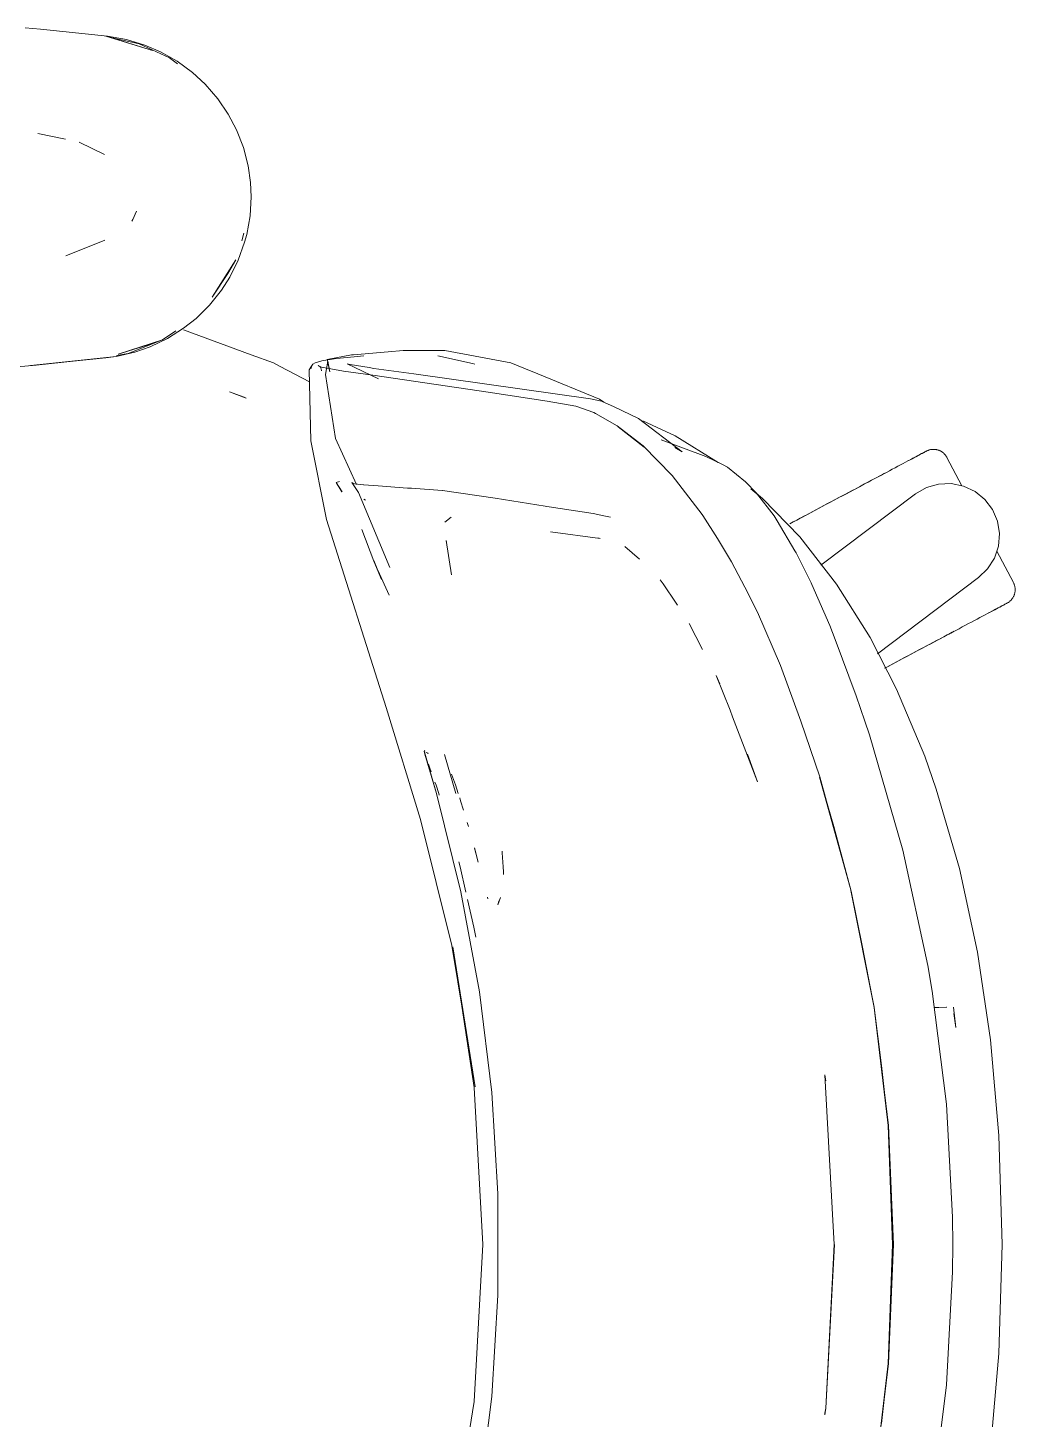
# Model space of a CAD drawing. Header units: millimetres. Extents: x 155927 to 326028, y -36033 to 97293.
# Drawn here: x 160476.9 to 160740.9, y 33145.1 to 33516.9 of the extents above; entities that cross this region are included whole.
import ezdxf

# ---------------------------------------------------------------- set-up
doc = ezdxf.new("R2010")
doc.units = ezdxf.units.MM
doc.header["$MEASUREMENT"] = 0
doc.layers.add('G-IMPT', color=8, linetype='CONTINUOUS', lineweight=9)
doc.layers.add('I-FURN', color=8, linetype='CONTINUOUS', lineweight=9)

msp = doc.modelspace()

# ---------------------------------------------------------------- linework, layer by layer
at = {"layer": 'G-IMPT'}
for p, q in [((160476.17, 33516.94), (160480.3, 33516.59)), ((160480.3, 33516.59), (160498.22, 33514.68)), ((160497.71, 33514.68), (160510.17, 33510.85)), ((160497.71, 33514.68), (160501.03, 33513.77)), ((160498.22, 33514.68), (160503.27, 33513.79)), ((160506.68, 33512.64), (160498.28, 33514.56)), ((160510.17, 33510.85), (160501.03, 33513.77)), ((160508.13, 33512.32), (160503.27, 33513.79)), ((160506.68, 33512.64), (160514.74, 33508.9)), ((160512.37, 33510.51), (160508.13, 33512.32)), ((160512.37, 33510.51), (160516.81, 33508)), ((160516.85, 33507.31), (160514.74, 33508.9)), ((160520.89, 33505), (160516.81, 33508)), ((160520.89, 33505), (160524.33, 33501.84)), ((160527.65, 33498), (160524.33, 33501.84)), ((160530.48, 33493.84), (160527.65, 33498)), ((160530.48, 33493.84), (160532.67, 33489.67)), ((160532.67, 33489.67), (160534.51, 33484.96)), ((160479.51, 33488.72), (160486.94, 33487.14)), ((160497.34, 33483.11), (160490.56, 33486.38)), ((160535.77, 33480.09), (160534.51, 33484.96)), ((160535.77, 33480.09), (160536.42, 33475.58)), ((160536.59, 33471.73), (160536.42, 33475.58)), ((160536.59, 33471.73), (160536.29, 33466.69)), ((160505.97, 33467.91), (160504.96, 33465.68)), ((160536.29, 33466.69), (160535.41, 33461.74)), ((160504.96, 33465.68), (160504.66, 33465.23)), ((160487.01, 33456.01), (160497.43, 33460.16)), ((160533.14, 33454.84), (160534.85, 33459.62)), ((160534.05, 33460.05), (160534.67, 33462.08)), ((160535.41, 33461.74), (160534.85, 33459.62)), ((160532.49, 33454.94), (160526.17, 33444.99)), ((160532.49, 33454.94), (160530.33, 33451.26)), ((160533.14, 33454.84), (160530.9, 33450.33)), ((160530.33, 33451.26), (160526.17, 33444.99)), ((160530.9, 33450.33), (160528.63, 33446.79)), ((160525.44, 33442.81), (160528.63, 33446.79)), ((160525.44, 33442.81), (160521.84, 33439.26)), ((160521.84, 33439.26), (160518.53, 33436.64)), ((160512.88, 33433.52), (160501.03, 33429.7)), ((160503.66, 33429.91), (160512.88, 33433.52)), ((160514.2, 33433.91), (160509.62, 33431.72)), ((160512.88, 33433.52), (160510.17, 33432.61)), ((160512.88, 33433.52), (160516.46, 33435.94)), ((160514.2, 33433.91), (160518.53, 33436.64)), ((160518.53, 33436.19), (160536.57, 33429.58)), ((160500.53, 33429.12), (160505.49, 33430.27)), ((160500.6, 33429.33), (160503.66, 33429.91)), ((160510.17, 33432.61), (160501.03, 33429.7)), ((160509.62, 33431.72), (160505.49, 33430.27)), ((160536.57, 33429.58), (160542.54, 33427.39)), ((160563.46, 33429.52), (160559.21, 33428.7)), ((160563.93, 33429.56), (160563.46, 33429.52)), ((160563.93, 33429.56), (160573.26, 33430.36)), ((160573.26, 33430.36), (160577.21, 33430.7)), ((160581.38, 33430.7), (160577.21, 33430.7)), ((160588.35, 33430.68), (160581.38, 33430.7)), ((160588.35, 33430.68), (160606.05, 33427.44)), ((160479.09, 33426.76), (160467.69, 33425.78)), ((160500.53, 33429.12), (160477.57, 33426.66)), ((160477.57, 33426.66), (160497.71, 33428.78)), ((160500.53, 33429.12), (160479.09, 33426.76)), ((160500.53, 33429.12), (160497.71, 33428.78)), ((160544.3, 33426.46), (160542.54, 33427.39)), ((160552.21, 33422.32), (160544.3, 33426.46)), ((160552.14, 33425.51), (160552.75, 33426.54)), ((160552.62, 33425.92), (160552.75, 33426.54)), ((160552.62, 33425.92), (160552.73, 33426.47)), ((160552.75, 33426.54), (160552.73, 33426.47)), ((160553.12, 33427.04), (160552.75, 33426.54)), ((160553.66, 33427.36), (160553.12, 33427.04)), ((160553.66, 33427.36), (160555.52, 33427.91)), ((160555.01, 33426.32), (160554.51, 33426.71)), ((160555.61, 33426.15), (160554.51, 33426.71)), ((160555.61, 33426.15), (160554.99, 33426.32)), ((160554.99, 33426.32), (160561.26, 33425.21)), ((160555.01, 33426.32), (160555.33, 33425.78)), ((160555.41, 33425.28), (160555.33, 33425.78)), ((160558.8, 33428.45), (160555.52, 33427.91)), ((160557.13, 33427.85), (160556.44, 33424.27)), ((160559.21, 33428.7), (160556.89, 33428.26)), ((160557.62, 33424.98), (160556.89, 33428.26)), ((160557.62, 33424.98), (160557.13, 33427.85)), ((160558.8, 33428.45), (160559.42, 33428.52)), ((160559.42, 33428.52), (160564.1, 33429.04)), ((160562.23, 33427.12), (160570.63, 33423.13)), ((160562.23, 33427.12), (160563.09, 33426.98)), ((160568.11, 33426.15), (160563.09, 33426.98)), ((160564.1, 33429.04), (160566.69, 33429.25)), ((160568.11, 33426.15), (160569.41, 33425.93)), ((160580.07, 33424.49), (160569.41, 33425.93)), ((160586.49, 33429.27), (160595.79, 33427.22)), ((160595.79, 33427.22), (160596.37, 33427.07)), ((160606.05, 33427.44), (160609.91, 33425.84)), ((160613.27, 33424.45), (160609.91, 33425.84)), ((160552.53, 33406.52), (160552.14, 33425.51)), ((160559.16, 33407.22), (160556.44, 33424.27)), ((160561.26, 33425.21), (160569.11, 33424.1)), ((160569.11, 33424.1), (160599.98, 33419.55)), ((160580.07, 33424.49), (160627.29, 33417.82)), ((160629.72, 33417.66), (160613.27, 33424.45)), ((160535.27, 33417.98), (160530.8, 33419.62)), ((160530.8, 33419.62), (160534.68, 33418.24)), ((160535.27, 33417.98), (160534.68, 33418.24)), ((160599.98, 33419.55), (160615.75, 33417.15)), ((160623.42, 33415.85), (160615.75, 33417.15)), ((160623.42, 33415.85), (160628.21, 33414.1)), ((160627.29, 33417.82), (160630.28, 33417.17)), ((160630.89, 33416.89), (160629.72, 33417.66)), ((160633.65, 33415.6), (160630.28, 33417.17)), ((160633.65, 33415.6), (160640.17, 33412.56)), ((160628.63, 33413.89), (160628.21, 33414.1)), ((160634.47, 33410.6), (160628.63, 33413.89)), ((160651.87, 33403.62), (160640.17, 33412.56)), ((160641.35, 33411.89), (160649.98, 33407.91)), ((160559.16, 33407.22), (160564.77, 33394.87)), ((160634.47, 33410.6), (160641.43, 33405.18)), ((160641.64, 33404.88), (160634.69, 33410.27)), ((160634.69, 33410.27), (160638.07, 33407.68)), ((160641.64, 33404.88), (160638.07, 33407.68)), ((160649.98, 33407.91), (160661.43, 33400.79)), ((160552.53, 33406.52), (160556.72, 33385.57)), ((160649.17, 33397.28), (160641.43, 33405.18)), ((160646.22, 33406.85), (160658.12, 33402.35)), ((160651.87, 33403.62), (160649.84, 33404.78)), ((160660.35, 33401.27), (160658.12, 33402.35)), ((160662.79, 33400.1), (160660.35, 33401.27)), ((160663.92, 33399.48), (160662.79, 33400.1)), ((160649.17, 33397.28), (160657.19, 33386.84)), ((160663.92, 33399.48), (160668.79, 33395.62)), ((160559.3, 33395.4), (160559.36, 33395.42)), ((160559.3, 33395.4), (160560.89, 33392.93)), ((160560.23, 33395.69), (160559.36, 33395.42)), ((160560.89, 33392.93), (160559.36, 33395.42)), ((160559.36, 33395.42), (160560.85, 33392.95)), ((160564.22, 33395.1), (160563.5, 33395.39)), ((160563.5, 33395.39), (160565.26, 33392.72)), ((160564.22, 33395.1), (160564.24, 33395.1)), ((160566.62, 33394.8), (160564.24, 33395.1)), ((160565.26, 33392.72), (160573.7, 33372.74)), ((160566.62, 33394.8), (160566.7, 33394.8)), ((160570.57, 33394.5), (160566.7, 33394.8)), ((160578.43, 33393.94), (160570.57, 33394.5)), ((160579.42, 33393.87), (160578.43, 33393.94)), ((160587.66, 33393.25), (160579.42, 33393.87)), ((160587.66, 33393.25), (160587.74, 33393.24)), ((160601.81, 33391.21), (160587.74, 33393.24)), ((160668.79, 33395.62), (160671.68, 33392.6)), ((160673.35, 33391.18), (160670.18, 33393.77)), ((160671.68, 33392.6), (160676.4, 33386.47)), ((160566.71, 33391), (160567.15, 33390.73)), ((160601.81, 33391.21), (160615.17, 33389.09)), ((160615.17, 33389.09), (160615.68, 33389.01)), ((160616.29, 33388.92), (160615.68, 33389.01)), ((160616.29, 33388.92), (160628.01, 33387.11)), ((160673.35, 33391.18), (160683.31, 33380.88)), ((160572.71, 33335.33), (160556.72, 33385.57)), ((160588.4, 33384.86), (160590.04, 33386.14)), ((160628.01, 33387.11), (160628.48, 33387.04)), ((160630.46, 33386.62), (160628.48, 33387.04)), ((160632.63, 33386.16), (160630.46, 33386.62)), ((160657.36, 33386.59), (160657.19, 33386.84)), ((160661.24, 33380.49), (160657.36, 33386.59)), ((160676.4, 33386.47), (160677.26, 33385.18)), ((160681.99, 33377.18), (160677.26, 33385.18)), ((160569.4, 33374.38), (160566.15, 33382.85)), ((160616.59, 33382.24), (160629.94, 33380.46)), ((160588.75, 33379.91), (160590.15, 33370.75)), ((160588.75, 33379.91), (160588.8, 33379.56)), ((160629.94, 33380.46), (160629.47, 33380.6)), ((160640.44, 33374.96), (160636.53, 33378.3)), ((160661.24, 33380.49), (160665.01, 33374.26)), ((160693.12, 33368.28), (160683.31, 33380.88)), ((160571.42, 33369.48), (160569.39, 33374.59)), ((160569.39, 33374.59), (160571.42, 33369.47)), ((160569.4, 33374.38), (160571.42, 33369.48)), ((160668.58, 33367.47), (160665.01, 33374.26)), ((160682.3, 33376.58), (160681.99, 33377.18)), ((160682.3, 33376.58), (160686.3, 33368.57)), ((160570.42, 33372), (160573.47, 33365.29)), ((160646.71, 33368.33), (160645.96, 33369.43)), ((160646.71, 33368.33), (160650.21, 33363.19)), ((160668.58, 33367.47), (160671.97, 33360.74)), ((160686.52, 33368.13), (160686.3, 33368.57)), ((160686.52, 33368.13), (160691.29, 33357.17)), ((160702.09, 33353.99), (160693.12, 33368.28)), ((160650.21, 33363.19), (160650.6, 33362.62)), ((160678.14, 33346.52), (160671.97, 33360.74)), ((160653.74, 33357.72), (160657.28, 33350.75)), ((160691.29, 33357.17), (160692.77, 33353.49)), ((160698.37, 33338.42), (160692.77, 33353.49)), ((160709.18, 33340.21), (160702.09, 33353.99)), ((160664.64, 33334.56), (160660.91, 33343.88)), ((160660.91, 33343.88), (160661.91, 33341.64)), ((160683.6, 33331.64), (160678.14, 33346.52)), ((160716.7, 33322.24), (160709.18, 33340.21)), ((160698.37, 33338.42), (160700.71, 33331.59)), ((160581.89, 33305.35), (160572.71, 33335.33)), ((160665.3, 33332.83), (160664.64, 33334.56)), ((160672.01, 33315.38), (160665.3, 33332.83)), ((160683.6, 33331.64), (160688.61, 33316.72)), ((160701.91, 33327.99), (160700.71, 33331.59)), ((160701.91, 33327.99), (160710.85, 33297.16)), ((160582.85, 33323.52), (160582.99, 33323.77)), ((160586.12, 33312.3), (160582.85, 33323.52)), ((160586.12, 33312.3), (160583.01, 33323.12)), ((160583.06, 33322.83), (160583.01, 33323.12)), ((160586.12, 33312.3), (160583.06, 33322.83)), ((160583.94, 33322.98), (160583.33, 33323.37)), ((160583.94, 33322.98), (160583.73, 33323.13)), ((160591.32, 33312.3), (160588.28, 33322.73)), ((160672.01, 33315.38), (160669.29, 33322.81)), ((160716.7, 33322.24), (160719.77, 33313.5)), ((160584.4, 33319.05), (160584, 33320.12)), ((160584.74, 33318.08), (160584.4, 33319.05)), ((160585.73, 33315.33), (160586.02, 33314.53)), ((160586.75, 33312.3), (160586.02, 33314.53)), ((160590.19, 33317.48), (160590.95, 33315.32)), ((160591.21, 33314.6), (160590.95, 33315.32)), ((160591.21, 33314.6), (160591.98, 33312.29)), ((160692.34, 33303.47), (160688.57, 33316.63)), ((160696.99, 33286.22), (160688.57, 33316.63)), ((160696.99, 33286.22), (160688.61, 33316.72)), ((160592.67, 33285.98), (160586.12, 33312.3)), ((160586.75, 33312.3), (160586.9, 33311.84)), ((160592.36, 33311.16), (160592.6, 33310.38)), ((160592.6, 33310.38), (160593.39, 33307.89)), ((160719.77, 33313.5), (160725.95, 33292.26)), ((160581.89, 33305.35), (160590.21, 33271.67)), ((160594.38, 33304.59), (160594.71, 33303.47)), ((160692.34, 33303.47), (160696.99, 33286.22)), ((160596.29, 33297.8), (160597.29, 33293.94)), ((160596.29, 33297.8), (160596.68, 33296.27)), ((160603.71, 33296.45), (160603.68, 33296.93)), ((160603.99, 33292.74), (160603.71, 33296.45)), ((160717.52, 33266.37), (160710.85, 33297.16)), ((160592.44, 33292.72), (160592.1, 33294)), ((160593.99, 33285.97), (160592.44, 33292.72)), ((160603.99, 33292.74), (160604.09, 33291.37)), ((160725.95, 33292.26), (160730.76, 33269.9)), ((160604.09, 33290.67), (160604.09, 33291.37)), ((160592.67, 33285.98), (160597.6, 33259.32)), ((160599.89, 33284.18), (160599.75, 33284.59)), ((160602.56, 33282.58), (160603.24, 33284.53)), ((160703.17, 33255.1), (160696.95, 33286.34)), ((160696.95, 33286.34), (160703.16, 33255.17)), ((160696.99, 33286.22), (160700.07, 33271.2)), ((160596.15, 33276.57), (160594.44, 33283.99)), ((160602.56, 33282.58), (160602.77, 33283.63)), ((160596.62, 33273.94), (160596.15, 33276.57)), ((160590.21, 33271.67), (160596.46, 33233.93)), ((160596.2, 33233.75), (160590.47, 33271.29)), ((160596.46, 33233.93), (160590.47, 33271.29)), ((160703.17, 33255.1), (160700.07, 33271.2)), ((160734.25, 33246.48), (160730.76, 33269.9)), ((160718.7, 33259.45), (160717.52, 33266.37)), ((160597.6, 33259.32), (160600.9, 33232.4)), ((160722.52, 33229.28), (160718.7, 33259.45)), ((160706.99, 33223.58), (160703.16, 33255.17)), ((160705.11, 33239.62), (160703.17, 33255.1)), ((160706.95, 33223.54), (160703.17, 33255.1)), ((160719.25, 33255.09), (160720.5, 33255.14)), ((160722.59, 33255.21), (160720.5, 33255.14)), ((160722.59, 33255.21), (160722.48, 33255.21)), ((160724.35, 33255.18), (160725, 33249.77)), ((160724.43, 33253.53), (160725, 33249.77)), ((160736.51, 33220.91), (160734.25, 33246.48)), ((160689.95, 33237.04), (160689.99, 33236.8)), ((160690.23, 33235.49), (160689.99, 33236.8)), ((160692.5, 33191.77), (160690, 33237.11)), ((160690, 33237.11), (160690.23, 33235.49)), ((160705.11, 33239.62), (160706.95, 33223.54)), ((160596.2, 33233.75), (160598.56, 33191.77)), ((160602.55, 33205.33), (160600.9, 33232.4)), ((160724.13, 33199.08), (160722.52, 33229.28)), ((160706.95, 33223.54), (160707.63, 33208.65)), ((160706.95, 33223.54), (160708.09, 33191.77)), ((160708.32, 33191.77), (160706.99, 33223.58)), ((160737.36, 33191.77), (160736.51, 33220.91)), ((160707.63, 33208.65), (160708.09, 33191.77)), ((160602.55, 33178.21), (160602.55, 33205.33)), ((160724.13, 33199.08), (160724.23, 33191.77)), ((160596.2, 33149.78), (160598.56, 33191.77)), ((160692.55, 33191.77), (160690.23, 33148.04)), ((160692.5, 33191.77), (160690.23, 33148.04)), ((160706.95, 33159.99), (160708.09, 33191.77)), ((160706.99, 33159.95), (160708.32, 33191.77)), ((160707.63, 33174.88), (160708.09, 33191.77)), ((160724.13, 33184.45), (160724.23, 33191.77)), ((160736.51, 33162.62), (160737.36, 33191.77)), ((160724.13, 33184.45), (160722.52, 33154.25)), ((160602.55, 33178.21), (160600.9, 33151.13)), ((160707.63, 33174.88), (160706.95, 33159.99)), ((160734.25, 33137.05), (160736.51, 33162.62)), ((160706.99, 33159.95), (160703.16, 33128.36)), ((160706.95, 33159.99), (160703.17, 33128.44)), ((160706.95, 33159.99), (160705.11, 33143.91)), ((160722.52, 33154.25), (160718.7, 33124.08)), ((160597.6, 33124.22), (160600.9, 33151.13)), ((160590.21, 33111.86), (160596.2, 33149.78)), ((160689.95, 33146.49), (160689.99, 33146.73)), ((160690.23, 33148.04), (160689.96, 33146.26)), ((160690.23, 33148.04), (160689.99, 33146.73))]:
    msp.add_line(p, q, dxfattribs=at)
at = {"layer": 'I-FURN'}
for p, q in [((160716.16, 33403.29), (160715.86, 33403.13)), ((160716, 33403.21), (160716.28, 33403.36)), ((160716.42, 33403.43), (160716.16, 33403.29)), ((160716.28, 33403.36), (160716.52, 33403.48)), ((160716.64, 33403.54), (160716.42, 33403.43)), ((160716.52, 33403.48), (160716.72, 33403.59)), ((160716.82, 33403.64), (160716.64, 33403.54)), ((160716.72, 33403.59), (160716.88, 33403.68)), ((160716.96, 33403.72), (160716.82, 33403.64)), ((160716.88, 33403.68), (160717.01, 33403.74)), ((160717.06, 33403.77), (160716.96, 33403.72)), ((160717.01, 33403.74), (160717.09, 33403.79)), ((160717.12, 33403.8), (160717.06, 33403.77)), ((160717.09, 33403.79), (160717.13, 33403.81)), ((160717.14, 33403.81), (160717.12, 33403.8)), ((160717.13, 33403.81), (160717.14, 33403.81)), ((160717.14, 33403.81), (160717.28, 33403.88)), ((160717.28, 33403.88), (160717.43, 33403.95)), ((160717.43, 33403.95), (160717.58, 33404.01)), ((160717.58, 33404.01), (160717.73, 33404.07)), ((160717.73, 33404.07), (160717.88, 33404.12)), ((160717.88, 33404.12), (160718.04, 33404.16)), ((160718.04, 33404.16), (160718.19, 33404.2)), ((160718.19, 33404.2), (160718.35, 33404.23)), ((160718.35, 33404.23), (160718.51, 33404.25)), ((160718.51, 33404.25), (160718.67, 33404.27)), ((160718.67, 33404.27), (160718.83, 33404.28)), ((160718.83, 33404.28), (160718.99, 33404.28)), ((160718.99, 33404.28), (160719.15, 33404.28)), ((160719.15, 33404.28), (160719.32, 33404.27)), ((160719.32, 33404.27), (160719.48, 33404.26)), ((160719.48, 33404.26), (160719.64, 33404.24)), ((160719.64, 33404.24), (160719.79, 33404.21)), ((160719.79, 33404.21), (160719.95, 33404.18)), ((160719.95, 33404.18), (160720.11, 33404.14)), ((160720.11, 33404.14), (160720.26, 33404.09)), ((160720.26, 33404.09), (160720.42, 33404.04)), ((160720.42, 33404.04), (160720.57, 33403.98)), ((160720.57, 33403.98), (160720.71, 33403.91)), ((160720.71, 33403.91), (160720.86, 33403.84)), ((160720.86, 33403.84), (160721, 33403.77)), ((160721, 33403.77), (160721.14, 33403.69)), ((160721.14, 33403.69), (160721.28, 33403.6)), ((160721.28, 33403.6), (160721.41, 33403.51)), ((160721.41, 33403.51), (160721.54, 33403.41)), ((160721.54, 33403.41), (160721.66, 33403.31)), ((160721.66, 33403.31), (160721.78, 33403.2)), ((160709.51, 33399.76), (160708.78, 33399.37)), ((160710.22, 33400.13), (160709.51, 33399.76)), ((160710.9, 33400.49), (160710.22, 33400.13)), ((160711.55, 33400.84), (160710.9, 33400.49)), ((160712.16, 33401.17), (160711.55, 33400.84)), ((160712.75, 33401.48), (160712.16, 33401.17)), ((160712.43, 33401.31), (160713, 33401.61)), ((160713.3, 33401.77), (160712.75, 33401.48)), ((160713, 33401.61), (160713.54, 33401.9)), ((160713.81, 33402.04), (160713.3, 33401.77)), ((160713.54, 33401.9), (160714.04, 33402.16)), ((160714.3, 33402.3), (160713.81, 33402.04)), ((160714.04, 33402.16), (160714.51, 33402.41)), ((160714.74, 33402.54), (160714.3, 33402.3)), ((160714.51, 33402.41), (160714.94, 33402.64)), ((160715.15, 33402.76), (160714.74, 33402.54)), ((160714.94, 33402.64), (160715.33, 33402.85)), ((160715.53, 33402.95), (160715.15, 33402.76)), ((160715.33, 33402.85), (160715.68, 33403.04)), ((160715.86, 33403.13), (160715.53, 33402.95)), ((160715.68, 33403.04), (160716, 33403.21)), ((160721.78, 33403.2), (160721.9, 33403.09)), ((160721.9, 33403.09), (160722.01, 33402.97)), ((160722.01, 33402.97), (160722.11, 33402.85)), ((160722.11, 33402.85), (160722.21, 33402.72)), ((160722.21, 33402.72), (160722.31, 33402.59)), ((160722.31, 33402.59), (160722.4, 33402.46)), ((160722.4, 33402.46), (160722.49, 33402.32)), ((160722.49, 33402.32), (160722.57, 33402.18)), ((160722.57, 33402.18), (160722.59, 33402.14)), ((160726.62, 33394.56), (160722.59, 33402.14)), ((160701.54, 33395.52), (160702.46, 33396.01)), ((160702.95, 33396.27), (160702.04, 33395.78)), ((160702.46, 33396.01), (160703.37, 33396.49)), ((160703.85, 33396.75), (160702.95, 33396.27)), ((160703.37, 33396.49), (160704.25, 33396.96)), ((160704.72, 33397.21), (160703.85, 33396.75)), ((160704.25, 33396.96), (160705.12, 33397.42)), ((160705.58, 33397.67), (160704.72, 33397.21)), ((160705.12, 33397.42), (160705.97, 33397.87)), ((160706.42, 33398.11), (160705.58, 33397.67)), ((160707.23, 33398.54), (160706.42, 33398.11)), ((160708.02, 33398.96), (160707.23, 33398.54)), ((160708.78, 33399.37), (160708.02, 33398.96)), ((160688.93, 33373.29), (160714.24, 33392.37)), ((160695.28, 33392.19), (160694.28, 33391.66)), ((160694.74, 33391.9), (160695.74, 33392.43)), ((160696.27, 33392.72), (160695.28, 33392.19)), ((160695.74, 33392.43), (160696.73, 33392.96)), ((160697.26, 33393.24), (160696.27, 33392.72)), ((160696.73, 33392.96), (160697.71, 33393.48)), ((160698.24, 33393.76), (160697.26, 33393.24)), ((160697.71, 33393.48), (160698.68, 33394)), ((160699.21, 33394.28), (160698.24, 33393.76)), ((160698.68, 33394), (160699.65, 33394.51)), ((160700.16, 33394.79), (160699.21, 33394.28)), ((160699.65, 33394.51), (160700.6, 33395.02)), ((160701.11, 33395.29), (160700.16, 33394.79)), ((160700.6, 33395.02), (160701.54, 33395.52)), ((160702.04, 33395.78), (160701.11, 33395.29)), ((160714.24, 33392.37), (160717.16, 33394.06)), ((160717.16, 33394.06), (160720.4, 33395)), ((160720.4, 33395), (160723.77, 33395.14)), ((160723.77, 33395.14), (160727.08, 33394.47)), ((160727.08, 33394.47), (160730.13, 33393.03)), ((160730.13, 33393.03), (160732.74, 33390.9)), ((160688.26, 33388.46), (160687.27, 33387.93)), ((160687.73, 33388.17), (160688.72, 33388.7)), ((160689.26, 33388.99), (160688.26, 33388.46)), ((160688.72, 33388.7), (160689.72, 33389.23)), ((160690.26, 33389.52), (160689.26, 33388.99)), ((160689.72, 33389.23), (160690.72, 33389.77)), ((160691.27, 33390.06), (160690.26, 33389.52)), ((160690.72, 33389.77), (160691.73, 33390.3)), ((160692.27, 33390.59), (160691.27, 33390.06)), ((160691.73, 33390.3), (160692.73, 33390.84)), ((160693.28, 33391.12), (160692.27, 33390.59)), ((160692.73, 33390.84), (160693.74, 33391.37)), ((160694.28, 33391.66), (160693.28, 33391.12)), ((160693.74, 33391.37), (160694.74, 33391.9)), ((160732.74, 33390.9), (160734.77, 33388.2)), ((160681.54, 33384.88), (160680.63, 33384.4)), ((160681.05, 33384.62), (160681.96, 33385.11)), ((160682.46, 33385.37), (160681.54, 33384.88)), ((160681.96, 33385.11), (160682.89, 33385.6)), ((160683.4, 33385.87), (160682.46, 33385.37)), ((160682.89, 33385.6), (160683.83, 33386.1)), ((160684.35, 33386.38), (160683.4, 33385.87)), ((160683.83, 33386.1), (160684.79, 33386.61)), ((160685.31, 33386.89), (160684.35, 33386.38)), ((160684.79, 33386.61), (160685.76, 33387.13)), ((160686.29, 33387.41), (160685.31, 33386.89)), ((160685.76, 33387.13), (160686.74, 33387.65)), ((160687.27, 33387.93), (160686.29, 33387.41)), ((160686.74, 33387.65), (160687.73, 33388.17)), ((160734.77, 33388.2), (160736.1, 33385.1)), ((160736.1, 33385.1), (160736.64, 33381.77)), ((160736.64, 33381.77), (160736.38, 33378.41)), ((160736.38, 33378.41), (160735.31, 33375.21)), ((160735.31, 33375.21), (160733.51, 33372.36)), ((160740.4, 33368.65), (160735.93, 33377.06)), ((160731.08, 33370.02), (160704.02, 33349.62)), ((160733.51, 33372.36), (160731.08, 33370.02)), ((160740.4, 33368.65), (160740.47, 33368.5)), ((160740.47, 33368.5), (160740.54, 33368.36)), ((160740.54, 33368.36), (160740.6, 33368.21)), ((160740.6, 33368.21), (160740.65, 33368.06)), ((160740.65, 33368.06), (160740.7, 33367.9)), ((160740.7, 33367.9), (160740.75, 33367.75)), ((160740.75, 33367.75), (160740.78, 33367.59)), ((160740.78, 33367.59), (160740.81, 33367.43)), ((160740.82, 33366.15), (160740.8, 33365.99)), ((160740.81, 33367.43), (160740.84, 33367.27)), ((160740.85, 33366.31), (160740.82, 33366.15)), ((160740.84, 33367.27), (160740.85, 33367.11)), ((160740.85, 33367.11), (160740.87, 33366.95)), ((160740.86, 33366.47), (160740.85, 33366.31)), ((160740.87, 33366.63), (160740.86, 33366.47)), ((160740.87, 33366.95), (160740.87, 33366.79)), ((160740.87, 33366.79), (160740.87, 33366.63)), ((160736.92, 33362.23), (160737.28, 33362.42)), ((160737.46, 33362.52), (160737.12, 33362.34)), ((160737.28, 33362.42), (160737.6, 33362.59)), ((160737.75, 33362.68), (160737.46, 33362.52)), ((160737.6, 33362.59), (160737.88, 33362.74)), ((160738.01, 33362.81), (160737.75, 33362.68)), ((160737.88, 33362.74), (160738.12, 33362.87)), ((160738.23, 33362.93), (160738.01, 33362.81)), ((160738.12, 33362.87), (160738.32, 33362.98)), ((160738.41, 33363.03), (160738.23, 33362.93)), ((160738.32, 33362.98), (160738.48, 33363.06)), ((160738.55, 33363.1), (160738.41, 33363.03)), ((160738.48, 33363.06), (160738.6, 33363.13)), ((160738.65, 33363.15), (160738.55, 33363.1)), ((160738.6, 33363.13), (160738.68, 33363.17)), ((160738.71, 33363.19), (160738.65, 33363.15)), ((160738.68, 33363.17), (160738.73, 33363.19)), ((160738.73, 33363.2), (160738.71, 33363.19)), ((160738.77, 33363.22), (160738.73, 33363.2)), ((160738.73, 33363.19), (160738.73, 33363.2)), ((160738.91, 33363.3), (160738.77, 33363.22)), ((160739.05, 33363.38), (160738.91, 33363.3)), ((160739.18, 33363.47), (160739.05, 33363.38)), ((160739.31, 33363.57), (160739.18, 33363.47)), ((160739.43, 33363.67), (160739.31, 33363.57)), ((160739.56, 33363.78), (160739.43, 33363.67)), ((160739.67, 33363.89), (160739.56, 33363.78)), ((160739.79, 33364), (160739.67, 33363.89)), ((160739.89, 33364.12), (160739.79, 33364)), ((160740, 33364.25), (160739.89, 33364.12)), ((160740.09, 33364.38), (160740, 33364.25)), ((160740.19, 33364.51), (160740.09, 33364.38)), ((160740.27, 33364.64), (160740.19, 33364.51)), ((160740.35, 33364.78), (160740.27, 33364.64)), ((160740.43, 33364.92), (160740.35, 33364.78)), ((160740.5, 33365.07), (160740.43, 33364.92)), ((160740.57, 33365.22), (160740.5, 33365.07)), ((160740.62, 33365.37), (160740.57, 33365.22)), ((160740.68, 33365.52), (160740.62, 33365.37)), ((160740.72, 33365.67), (160740.68, 33365.52)), ((160740.76, 33365.83), (160740.72, 33365.67)), ((160740.8, 33365.99), (160740.76, 33365.83)), ((160729.97, 33358.53), (160730.71, 33358.93)), ((160730.71, 33358.93), (160731.44, 33359.32)), ((160731.44, 33359.32), (160732.13, 33359.69)), ((160732.13, 33359.69), (160732.8, 33360.04)), ((160732.8, 33360.04), (160733.43, 33360.38)), ((160733.43, 33360.38), (160734.03, 33360.7)), ((160734.34, 33360.86), (160733.76, 33360.55)), ((160734.03, 33360.7), (160734.6, 33361)), ((160734.89, 33361.15), (160734.34, 33360.86)), ((160734.6, 33361), (160735.13, 33361.28)), ((160735.41, 33361.43), (160734.89, 33361.15)), ((160735.13, 33361.28), (160735.64, 33361.55)), ((160735.89, 33361.69), (160735.41, 33361.43)), ((160735.64, 33361.55), (160736.1, 33361.8)), ((160736.34, 33361.92), (160735.89, 33361.69)), ((160736.1, 33361.8), (160736.53, 33362.03)), ((160736.75, 33362.14), (160736.34, 33361.92)), ((160736.53, 33362.03), (160736.92, 33362.23)), ((160737.12, 33362.34), (160736.75, 33362.14)), ((160723.63, 33355.17), (160722.7, 33354.67)), ((160723.13, 33354.9), (160724.06, 33355.39)), ((160724.55, 33355.65), (160723.63, 33355.17)), ((160724.06, 33355.39), (160724.96, 33355.87)), ((160724.96, 33355.87), (160725.85, 33356.35)), ((160725.85, 33356.35), (160726.72, 33356.81)), ((160726.72, 33356.81), (160727.56, 33357.26)), ((160727.56, 33357.26), (160728.39, 33357.7)), ((160728.39, 33357.7), (160729.19, 33358.12)), ((160729.19, 33358.12), (160729.97, 33358.53)), ((160715.33, 33350.75), (160716.33, 33351.29)), ((160716.87, 33351.57), (160715.87, 33351.04)), ((160716.33, 33351.29), (160717.33, 33351.82)), ((160717.87, 33352.1), (160716.87, 33351.57)), ((160717.33, 33351.82), (160718.32, 33352.34)), ((160718.85, 33352.63), (160717.87, 33352.1)), ((160718.32, 33352.34), (160719.31, 33352.87)), ((160719.83, 33353.15), (160718.85, 33352.63)), ((160719.31, 33352.87), (160720.28, 33353.38)), ((160720.8, 33353.66), (160719.83, 33353.15)), ((160720.28, 33353.38), (160721.24, 33353.9)), ((160721.76, 33354.17), (160720.8, 33353.66)), ((160721.24, 33353.9), (160722.2, 33354.4)), ((160722.7, 33354.67), (160721.76, 33354.17)), ((160722.2, 33354.4), (160723.13, 33354.9)), ((160708.34, 33347.03), (160709.32, 33347.56)), ((160709.86, 33347.84), (160708.87, 33347.32)), ((160709.32, 33347.56), (160710.32, 33348.09)), ((160710.86, 33348.37), (160709.86, 33347.84)), ((160710.32, 33348.09), (160711.32, 33348.62)), ((160711.86, 33348.91), (160710.86, 33348.37)), ((160711.32, 33348.62), (160712.32, 33349.15)), ((160712.86, 33349.44), (160711.86, 33348.91)), ((160712.32, 33349.15), (160713.32, 33349.69)), ((160713.87, 33349.97), (160712.86, 33349.44)), ((160713.32, 33349.69), (160714.33, 33350.22)), ((160714.87, 33350.51), (160713.87, 33349.97)), ((160714.33, 33350.22), (160715.33, 33350.75)), ((160715.87, 33351.04), (160714.87, 33350.51)), ((160706.91, 33346.28), (160705.95, 33345.76)), ((160706.39, 33346), (160707.36, 33346.51)), ((160707.88, 33346.79), (160706.91, 33346.28)), ((160707.36, 33346.51), (160708.34, 33347.03)), ((160708.87, 33347.32), (160707.88, 33346.79))]:
    msp.add_line(p, q, dxfattribs=at)

doc.saveas('drawing.dxf')
